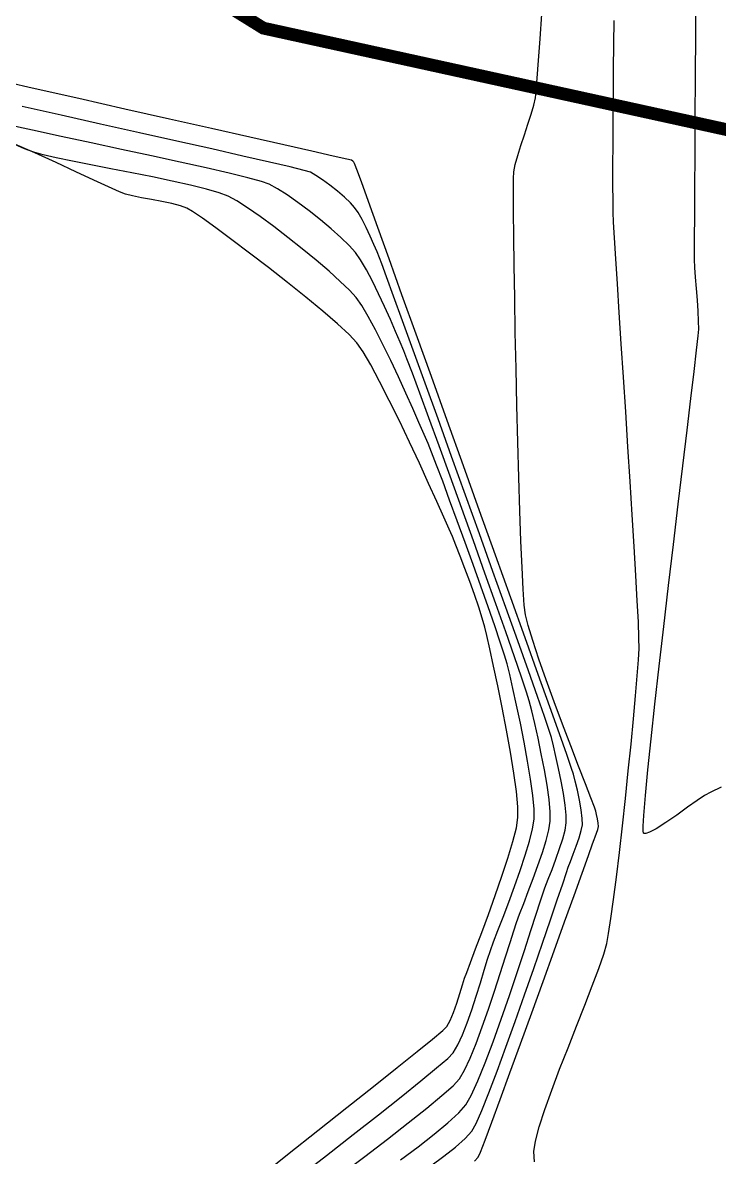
# Model space of a CAD drawing. Header units: metres. Extents: x 708868 to 711043, y 5411316 to 5413138.
# Drawn here: x 710048.3 to 710102.9, y 5412078.8 to 5412167.7 of the extents above; entities that cross this region are included whole.
import ezdxf

# ---------------------------------------------------------------- set-up
doc = ezdxf.new("R2010")
doc.units = ezdxf.units.M
doc.linetypes.add('DASHED', pattern=[0.75, 0.5, -0.25])
for name, color, linetype in [('C-ANNO-TABL', 1, 'Continuous'), ('Rionegro 2010_Contours', 7, 'Continuous'), ('Rionegro 2014_Contours', 7, 'Continuous'), ('Rionegro 2018_Contours', 7, 'Continuous')]:
    doc.layers.add(name, color=color, linetype=linetype)

msp = doc.modelspace()

# ---------------------------------------------------------------- linework, layer by layer
at = {"layer": 'C-ANNO-TABL', "color": 4, "linetype": 'DASHED', "true_color": 0x3dffff, "const_width": 1, "flags": 128}
msp.add_lwpolyline([(711042.543, 5413065.077), (710960.959, 5413110.395), (710928.513, 5413129.625), (710904.958, 5413136.482), (710878.336, 5413137.92), (710860.981, 5413136.789), (710843.249, 5413130.002), (710825.895, 5413114.543), (710808.917, 5413089.658), (710785.526, 5413050.068), (710767.477, 5413018.497), (710750.578, 5412962.402), (710732.947, 5412902.164), (710722.628, 5412876.686), (710711.096, 5412854.241), (710709.275, 5412838.469), (710712.254, 5412799.164), (710711.402, 5412767.16), (710706.844, 5412750.077), (710696.967, 5412735.651), (710677.974, 5412728.438), (710654.043, 5412726.539), (710627.073, 5412724.641), (710606.56, 5412720.465), (710589.801, 5412712.38), (710580.579, 5412698.728), (710577.45, 5412692.07), (710576.617, 5412681.451), (710581.703, 5412658.886), (710586.523, 5412640.581), (710590.138, 5412620.108), (710586.764, 5412609.511), (710569.894, 5412600.358), (710548.445, 5412592.651), (710519.158, 5412593.645), (710507.899, 5412592.671), (710498.04, 5412592.908), (710476.647, 5412590.526), (710453.439, 5412584.652), (710430.062, 5412578.871), (710407.167, 5412571.646), (710393.361, 5412565.35), (710390.566, 5412558.779), (710388.557, 5412550.53), (710383.696, 5412533.008), (710380.563, 5412521.688), (710371.646, 5412514.462), (710365.862, 5412509.886), (710362.006, 5412504.587), (710331.377, 5412455.849), (710322.46, 5412437.304), (710314.748, 5412419.962), (710310.913, 5412404.45), (710310.19, 5412389.517), (710312.359, 5412375.548), (710316.697, 5412365.432), (710327.06, 5412353.871), (710331.95, 5412345.85), (710336.144, 5412343.076), (710341.696, 5412343.548), (710347.662, 5412345.732), (710357.763, 5412346.027), (710373.475, 5412344.551), (710380.943, 5412341.931), (710387.559, 5412337.031), (710390.335, 5412331.128), (710393.229, 5412321.911), (710394.372, 5412314.079), (710391.947, 5412287.733), (710391.947, 5412242.005), (710398.772, 5412181.359), (710397.167, 5412154.922), (710391.094, 5412141.084), (710382.348, 5412135.257), (710365.927, 5412125.119), (710349.52, 5412122.865), (710314.938, 5412100.532), (710310.163, 5412097.449), (710304.075, 5412096.969), (710288.946, 5412103.637), (710260.398, 5412118.748), (710227.162, 5412131.796), (710192.198, 5412139.844), (710067.128, 5412167.234), (710056.514, 5412173.822), (710010.254, 5412214.541), (709997.898, 5412231.696), (709990.986, 5412235.843), (709981.946, 5412236.812), (709941.868, 5412226.346), (709906.208, 5412219.679), (709872.554, 5412206.968), (709858.983, 5412200.97), (709841.485, 5412178.774), (709831.695, 5412162.57), (709826.818, 5412138.119), (709826.096, 5412113.866), (709847.992, 5412057.968), (709847.992, 5412027.524), (709841.153, 5411995.836), (709821.685, 5411967.669), (709785.127, 5411896.003), (709764.498, 5411870.427), (709729.916, 5411841.626), (709687.876, 5411828.101), (709653.609, 5411828.388), (709636.799, 5411836.292), (709611.994, 5411871.534), (709572.151, 5411935.234), (709533.465, 5411953.882), (709461.2, 5411963.077), (709400.577, 5411961.741), (709328.296, 5411946.172), (709283.904, 5411933.17), (709246.821, 5411886.153), (709230.211, 5411871.995), (709186.772, 5411865.786), (709143.573, 5411868.974), (709131.371, 5411871.677), (709115.438, 5411870.35), (709084.203, 5411857.653), (709062.638, 5411854.332), (708913.408, 5411851.538)], dxfattribs=at)
at = {"layer": 'Rionegro 2010_Contours'}
for points in [[(710102.996, 5412107.779, 237), (710102.19, 5412107.382, 237), (710101.71, 5412107.128, 237), (710101.133, 5412106.747, 237), (710100.378, 5412106.209, 237), (710099.53, 5412105.6, 237), (710098.676, 5412105.006, 237), (710097.9, 5412104.512, 237), (710097.392, 5412104.249, 237), (710097.106, 5412104.156, 237), (710096.971, 5412104.155, 237), (710096.922, 5412104.175, 237), (710096.908, 5412104.199, 237), (710096.89, 5412104.329, 237), (710096.891, 5412104.717, 237), (710096.939, 5412105.572, 237), (710097.069, 5412107.124, 237), (710097.265, 5412109.145, 237), (710097.518, 5412111.556, 237), (710097.816, 5412114.282, 237), (710098.151, 5412117.246, 237), (710098.511, 5412120.371, 237), (710098.887, 5412123.581, 237), (710099.267, 5412126.799, 237), (710099.642, 5412129.949, 237), (710100.001, 5412132.955, 237), (710100.333, 5412135.739, 237), (710100.63, 5412138.225, 237), (710100.88, 5412140.336, 237), (710101.072, 5412141.997, 237), (710101.197, 5412143.13, 237), (710101.244, 5412143.659, 237), (710101.238, 5412144.278, 237), (710101.199, 5412145.057, 237), (710101.14, 5412145.932, 237), (710101.071, 5412146.84, 237), (710101.005, 5412147.715, 237), (710100.951, 5412148.495, 237), (710100.921, 5412149.116, 237), (710100.919, 5412149.645, 237), (710100.922, 5412150.803, 237), (710100.93, 5412152.514, 237), (710100.942, 5412154.705, 237), (710100.958, 5412157.302, 237), (710100.977, 5412160.231, 237), (710100.998, 5412163.417, 237), (710101.021, 5412166.787, 237), (710101.045, 5412170.267, 237)], [(710083.67, 5412078.494, 239), (710083.97, 5412078.795, 239), (710084.141, 5412079.188, 239), (710084.505, 5412080.13, 239), (710085.031, 5412081.535, 239), (710085.69, 5412083.32, 239), (710086.452, 5412085.398, 239), (710087.285, 5412087.686, 239), (710088.16, 5412090.098, 239), (710089.047, 5412092.55, 239), (710089.916, 5412094.956, 239), (710090.736, 5412097.231, 239), (710091.478, 5412099.292, 239), (710092.111, 5412101.052, 239), (710092.604, 5412102.427, 239), (710092.929, 5412103.332, 239), (710093.054, 5412103.683, 239), (710093.138, 5412103.904, 239), (710093.246, 5412104.19, 239), (710093.343, 5412104.476, 239), (710093.393, 5412104.7, 239), (710093.377, 5412104.949, 239), (710093.32, 5412105.291, 239), (710093.247, 5412105.64, 239), (710093.183, 5412105.906, 239), (710093.069, 5412106.214, 239), (710092.784, 5412106.955, 239), (710092.361, 5412108.052, 239), (710091.831, 5412109.429, 239), (710091.228, 5412111.009, 239), (710090.583, 5412112.714, 239), (710089.93, 5412114.469, 239), (710089.3, 5412116.196, 239), (710088.726, 5412117.818, 239), (710088.241, 5412119.259, 239), (710087.878, 5412120.441, 239), (710087.668, 5412121.288, 239), (710087.58, 5412122.03, 239), (710087.492, 5412123.286, 239), (710087.404, 5412124.986, 239), (710087.316, 5412127.059, 239), (710087.231, 5412129.436, 239), (710087.15, 5412132.045, 239), (710087.072, 5412134.816, 239), (710087, 5412137.679, 239), (710086.934, 5412140.564, 239), (710086.875, 5412143.4, 239), (710086.825, 5412146.118, 239), (710086.784, 5412148.645, 239), (710086.754, 5412150.913, 239), (710086.735, 5412152.851, 239), (710086.729, 5412154.388, 239), (710086.737, 5412155.455, 239), (710086.759, 5412155.98, 239), (710086.872, 5412156.551, 239), (710087.065, 5412157.253, 239), (710087.313, 5412158.041, 239), (710087.589, 5412158.872, 239), (710087.867, 5412159.704, 239), (710088.12, 5412160.492, 239), (710088.322, 5412161.193, 239), (710088.447, 5412161.764, 239), (710088.507, 5412162.302, 239), (710088.594, 5412163.303, 239), (710088.701, 5412164.69, 239), (710088.819, 5412166.386, 239), (710088.943, 5412168.315, 239)], [(710088.368, 5412078.424, 238), (710088.316, 5412079.236, 238), (710088.45, 5412080.064, 238), (710088.752, 5412081.18, 238), (710089.19, 5412082.526, 238), (710089.733, 5412084.046, 238), (710090.349, 5412085.681, 238), (710091.006, 5412087.374, 238), (710091.673, 5412089.067, 238), (710092.317, 5412090.704, 238), (710092.908, 5412092.226, 238), (710093.412, 5412093.576, 238), (710093.799, 5412094.697, 238), (710094.037, 5412095.53, 238), (710094.185, 5412096.318, 238), (710094.365, 5412097.488, 238), (710094.569, 5412098.978, 238), (710094.791, 5412100.727, 238), (710095.025, 5412102.67, 238), (710095.263, 5412104.747, 238), (710095.501, 5412106.894, 238), (710095.73, 5412109.049, 238), (710095.944, 5412111.149, 238), (710096.137, 5412113.132, 238), (710096.303, 5412114.936, 238), (710096.434, 5412116.498, 238), (710096.524, 5412117.755, 238), (710096.567, 5412118.646, 238), (710096.56, 5412119.458, 238), (710096.514, 5412120.724, 238), (710096.435, 5412122.382, 238), (710096.327, 5412124.373, 238), (710096.194, 5412126.634, 238), (710096.043, 5412129.107, 238), (710095.878, 5412131.729, 238), (710095.704, 5412134.44, 238), (710095.525, 5412137.179, 238), (710095.348, 5412139.886, 238), (710095.176, 5412142.5, 238), (710095.015, 5412144.959, 238), (710094.87, 5412147.204, 238), (710094.745, 5412149.174, 238), (710094.646, 5412150.807, 238), (710094.577, 5412152.043, 238), (710094.544, 5412152.821, 238), (710094.53, 5412153.706, 238), (710094.523, 5412154.933, 238), (710094.524, 5412156.439, 238), (710094.53, 5412158.163, 238), (710094.54, 5412160.041, 238), (710094.555, 5412162.011, 238), (710094.572, 5412164.01, 238), (710094.591, 5412165.975, 238), (710094.611, 5412167.844, 238)], [(710077.869, 5412078.584, 241), (710079.249, 5412079.623, 241), (710080.509, 5412080.603, 241), (710081.59, 5412081.494, 241), (710082.436, 5412082.266, 241), (710082.989, 5412082.889, 241), (710083.423, 5412083.642, 241), (710083.94, 5412084.769, 241), (710084.518, 5412086.193, 241), (710085.136, 5412087.835, 241), (710085.773, 5412089.615, 241), (710086.408, 5412091.455, 241), (710087.02, 5412093.277, 241), (710087.587, 5412095, 241), (710088.089, 5412096.547, 241), (710088.505, 5412097.839, 241), (710088.814, 5412098.796, 241), (710088.994, 5412099.341, 241), (710089.195, 5412099.888, 241), (710089.457, 5412100.568, 241), (710089.753, 5412101.337, 241), (710090.059, 5412102.15, 241), (710090.348, 5412102.965, 241), (710090.597, 5412103.737, 241), (710090.779, 5412104.424, 241), (710090.869, 5412104.982, 241), (710090.862, 5412105.576, 241), (710090.781, 5412106.361, 241), (710090.644, 5412107.276, 241), (710090.466, 5412108.259, 241), (710090.267, 5412109.251, 241), (710090.062, 5412110.19, 241), (710089.869, 5412111.016, 241), (710089.705, 5412111.668, 241), (710089.531, 5412112.211, 241), (710089.155, 5412113.309, 241), (710088.601, 5412114.892, 241), (710087.895, 5412116.891, 241), (710087.062, 5412119.234, 241), (710086.127, 5412121.853, 241), (710085.117, 5412124.677, 241), (710084.056, 5412127.636, 241), (710082.969, 5412130.66, 241), (710081.883, 5412133.678, 241), (710080.822, 5412136.622, 241), (710079.811, 5412139.42, 241), (710078.877, 5412142.003, 241), (710078.044, 5412144.301, 241), (710077.338, 5412146.243, 241), (710076.784, 5412147.76, 241), (710076.408, 5412148.782, 241), (710076.235, 5412149.238, 241), (710076.038, 5412149.702, 241), (710075.786, 5412150.286, 241), (710075.495, 5412150.939, 241), (710075.183, 5412151.609, 241), (710074.865, 5412152.242, 241), (710074.56, 5412152.788, 241), (710074.283, 5412153.194, 241), (710073.947, 5412153.559, 241), (710073.483, 5412153.992, 241), (710072.937, 5412154.458, 241), (710072.352, 5412154.922, 241), (710071.774, 5412155.347, 241), (710071.246, 5412155.699, 241), (710070.813, 5412155.943, 241), (710070.328, 5412156.086, 241), (710069.232, 5412156.358, 241), (710067.605, 5412156.741, 241), (710065.531, 5412157.218, 241), (710063.089, 5412157.771, 241), (710060.362, 5412158.385, 241), (710057.43, 5412159.04, 241), (710054.375, 5412159.72, 241), (710051.278, 5412160.408, 241), (710048.221, 5412161.085, 241)], [(710073.239, 5412077.462, 242), (710075.078, 5412078.861, 242), (710076.848, 5412080.216, 242), (710078.487, 5412081.487, 242), (710079.932, 5412082.634, 242), (710081.124, 5412083.618, 242), (710081.999, 5412084.398, 242), (710082.498, 5412084.936, 242), (710082.893, 5412085.606, 242), (710083.331, 5412086.547, 242), (710083.798, 5412087.699, 242), (710084.282, 5412089.001, 242), (710084.768, 5412090.391, 242), (710085.243, 5412091.808, 242), (710085.692, 5412093.192, 242), (710086.102, 5412094.481, 242), (710086.46, 5412095.614, 242), (710086.752, 5412096.531, 242), (710086.963, 5412097.169, 242), (710087.211, 5412097.845, 242), (710087.529, 5412098.674, 242), (710087.891, 5412099.612, 242), (710088.274, 5412100.616, 242), (710088.651, 5412101.644, 242), (710088.998, 5412102.651, 242), (710089.29, 5412103.596, 242), (710089.501, 5412104.434, 242), (710089.607, 5412105.123, 242), (710089.604, 5412105.854, 242), (710089.515, 5412106.809, 242), (710089.358, 5412107.925, 242), (710089.151, 5412109.14, 242), (710088.911, 5412110.393, 242), (710088.655, 5412111.622, 242), (710088.401, 5412112.765, 242), (710088.165, 5412113.762, 242), (710087.966, 5412114.549, 242), (710087.759, 5412115.222, 242), (710087.365, 5412116.397, 242), (710086.814, 5412117.995, 242), (710086.133, 5412119.938, 242), (710085.35, 5412122.15, 242), (710084.494, 5412124.553, 242), (710083.592, 5412127.069, 242), (710082.674, 5412129.62, 242), (710081.766, 5412132.13, 242), (710080.899, 5412134.52, 242), (710080.098, 5412136.713, 242), (710079.394, 5412138.632, 242), (710078.813, 5412140.198, 242), (710078.385, 5412141.335, 242), (710078.137, 5412141.965, 242), (710077.849, 5412142.642, 242), (710077.492, 5412143.476, 242), (710077.082, 5412144.417, 242), (710076.632, 5412145.419, 242), (710076.159, 5412146.433, 242), (710075.678, 5412147.412, 242), (710075.204, 5412148.308, 242), (710074.753, 5412149.074, 242), (710074.34, 5412149.661, 242), (710073.856, 5412150.198, 242), (710073.211, 5412150.826, 242), (710072.445, 5412151.511, 242), (710071.598, 5412152.22, 242), (710070.713, 5412152.923, 242), (710069.828, 5412153.585, 242), (710068.986, 5412154.174, 242), (710068.227, 5412154.659, 242), (710067.591, 5412155.007, 242), (710066.994, 5412155.214, 242), (710065.924, 5412155.504, 242), (710064.453, 5412155.865, 242), (710062.654, 5412156.282, 242), (710060.599, 5412156.742, 242), (710058.361, 5412157.233, 242), (710056.013, 5412157.74, 242), (710053.627, 5412158.251, 242), (710051.275, 5412158.752, 242), (710049.031, 5412159.231, 242), (710046.966, 5412159.673, 242)], [(710069.909, 5412077.249, 243), (710072.076, 5412078.934, 243), (710074.177, 5412080.571, 243), (710076.152, 5412082.118, 243), (710077.939, 5412083.532, 243), (710079.479, 5412084.768, 243), (710080.71, 5412085.785, 243), (710081.573, 5412086.537, 243), (710082.007, 5412086.983, 243), (710082.367, 5412087.59, 243), (710082.734, 5412088.386, 243), (710083.1, 5412089.322, 243), (710083.46, 5412090.347, 243), (710083.807, 5412091.408, 243), (710084.134, 5412092.455, 243), (710084.435, 5412093.436, 243), (710084.703, 5412094.301, 243), (710084.933, 5412094.998, 243), (710085.176, 5412095.663, 243), (710085.512, 5412096.549, 243), (710085.915, 5412097.603, 243), (710086.358, 5412098.773, 243), (710086.814, 5412100.006, 243), (710087.256, 5412101.249, 243), (710087.657, 5412102.449, 243), (710087.99, 5412103.553, 243), (710088.228, 5412104.509, 243), (710088.345, 5412105.263, 243), (710088.341, 5412106.058, 243), (710088.243, 5412107.126, 243), (710088.07, 5412108.4, 243), (710087.84, 5412109.812, 243), (710087.569, 5412111.295, 243), (710087.276, 5412112.783, 243), (710086.978, 5412114.207, 243), (710086.692, 5412115.501, 243), (710086.436, 5412116.598, 243), (710086.228, 5412117.43, 243), (710086.021, 5412118.128, 243), (710085.692, 5412119.144, 243), (710085.261, 5412120.419, 243), (710084.749, 5412121.895, 243), (710084.178, 5412123.515, 243), (710083.57, 5412125.22, 243), (710082.944, 5412126.953, 243), (710082.324, 5412128.655, 243), (710081.729, 5412130.27, 243), (710081.182, 5412131.739, 243), (710080.704, 5412133.004, 243), (710080.316, 5412134.008, 243), (710080.039, 5412134.692, 243), (710079.731, 5412135.41, 243), (710079.326, 5412136.341, 243), (710078.844, 5412137.433, 243), (710078.301, 5412138.639, 243), (710077.718, 5412139.909, 243), (710077.112, 5412141.194, 243), (710076.503, 5412142.445, 243), (710075.908, 5412143.613, 243), (710075.346, 5412144.648, 243), (710074.836, 5412145.503, 243), (710074.397, 5412146.127, 243), (710073.882, 5412146.697, 243), (710073.16, 5412147.398, 243), (710072.275, 5412148.196, 243), (710071.268, 5412149.059, 243), (710070.182, 5412149.953, 243), (710069.058, 5412150.843, 243), (710067.941, 5412151.696, 243), (710066.87, 5412152.48, 243), (710065.89, 5412153.159, 243), (710065.042, 5412153.701, 243), (710064.369, 5412154.071, 243), (710063.671, 5412154.336, 243), (710062.668, 5412154.626, 243), (710061.421, 5412154.933, 243), (710059.988, 5412155.253, 243), (710058.431, 5412155.579, 243), (710056.811, 5412155.905, 243), (710055.187, 5412156.225, 243), (710053.621, 5412156.532, 243), (710052.173, 5412156.821, 243), (710050.903, 5412157.086, 243), (710049.872, 5412157.321, 243), (710049.14, 5412157.519, 243), (710048.412, 5412157.787, 243), (710047.484, 5412158.186, 243)], [(710066.58, 5412077.062, 244), (710069.025, 5412078.997, 244), (710071.408, 5412080.884, 244), (710073.672, 5412082.679, 244), (710075.758, 5412084.337, 244), (710077.61, 5412085.815, 244), (710079.17, 5412087.067, 244), (710080.379, 5412088.05, 244), (710081.181, 5412088.719, 244), (710081.517, 5412089.03, 244), (710081.774, 5412089.496, 244), (710082.034, 5412090.138, 244), (710082.288, 5412090.874, 244), (710082.524, 5412091.622, 244), (710082.732, 5412092.3, 244), (710082.903, 5412092.827, 244), (710083.063, 5412093.258, 244), (710083.361, 5412094.042, 244), (710083.765, 5412095.109, 244), (710084.246, 5412096.388, 244), (710084.77, 5412097.81, 244), (710085.306, 5412099.305, 244), (710085.825, 5412100.801, 244), (710086.293, 5412102.23, 244), (710086.68, 5412103.52, 244), (710086.954, 5412104.601, 244), (710087.084, 5412105.404, 244), (710087.072, 5412106.244, 244), (710086.956, 5412107.429, 244), (710086.755, 5412108.879, 244), (710086.489, 5412110.513, 244), (710086.178, 5412112.25, 244), (710085.842, 5412114.009, 244), (710085.501, 5412115.71, 244), (710085.176, 5412117.271, 244), (710084.885, 5412118.612, 244), (710084.65, 5412119.652, 244), (710084.489, 5412120.311, 244), (710084.284, 5412121.016, 244), (710084.003, 5412121.886, 244), (710083.668, 5412122.863, 244), (710083.3, 5412123.892, 244), (710082.922, 5412124.918, 244), (710082.554, 5412125.885, 244), (710082.22, 5412126.737, 244), (710081.94, 5412127.418, 244), (710081.688, 5412128.001, 244), (710081.276, 5412128.933, 244), (710080.731, 5412130.147, 244), (710080.083, 5412131.575, 244), (710079.357, 5412133.15, 244), (710078.583, 5412134.803, 244), (710077.787, 5412136.468, 244), (710076.997, 5412138.077, 244), (710076.241, 5412139.561, 244), (710075.547, 5412140.854, 244), (710074.942, 5412141.887, 244), (710074.454, 5412142.594, 244), (710073.857, 5412143.229, 244), (710072.951, 5412144.065, 244), (710071.801, 5412145.054, 244), (710070.471, 5412146.149, 244), (710069.026, 5412147.304, 244), (710067.532, 5412148.472, 244), (710066.052, 5412149.606, 244), (710064.652, 5412150.659, 244), (710063.396, 5412151.586, 244), (710062.35, 5412152.339, 244), (710061.579, 5412152.871, 244), (710061.146, 5412153.135, 244), (710060.63, 5412153.324, 244), (710059.951, 5412153.496, 244), (710059.173, 5412153.655, 244), (710058.358, 5412153.804, 244), (710057.569, 5412153.947, 244), (710056.872, 5412154.086, 244), (710056.327, 5412154.226, 244), (710055.854, 5412154.417, 244), (710055.004, 5412154.799, 244), (710053.846, 5412155.333, 244), (710052.448, 5412155.979, 244), (710050.881, 5412156.7, 244), (710049.212, 5412157.455, 244), (710047.512, 5412158.206, 244)]]:
    msp.add_polyline3d(points, dxfattribs=at)
at = {"layer": 'Rionegro 2014_Contours'}
for points in [[(710102.996, 5412107.779, 237), (710102.19, 5412107.382, 237), (710101.71, 5412107.128, 237), (710101.133, 5412106.747, 237), (710100.378, 5412106.209, 237), (710099.53, 5412105.6, 237), (710098.676, 5412105.006, 237), (710097.9, 5412104.512, 237), (710097.392, 5412104.249, 237), (710097.106, 5412104.156, 237), (710096.971, 5412104.155, 237), (710096.922, 5412104.175, 237), (710096.908, 5412104.199, 237), (710096.89, 5412104.329, 237), (710096.891, 5412104.717, 237), (710096.939, 5412105.572, 237), (710097.069, 5412107.124, 237), (710097.265, 5412109.145, 237), (710097.518, 5412111.556, 237), (710097.816, 5412114.282, 237), (710098.151, 5412117.246, 237), (710098.511, 5412120.371, 237), (710098.887, 5412123.581, 237), (710099.267, 5412126.799, 237), (710099.642, 5412129.949, 237), (710100.001, 5412132.955, 237), (710100.333, 5412135.739, 237), (710100.63, 5412138.225, 237), (710100.88, 5412140.336, 237), (710101.072, 5412141.997, 237), (710101.197, 5412143.13, 237), (710101.244, 5412143.659, 237), (710101.238, 5412144.278, 237), (710101.199, 5412145.057, 237), (710101.14, 5412145.932, 237), (710101.071, 5412146.84, 237), (710101.005, 5412147.715, 237), (710100.951, 5412148.495, 237), (710100.921, 5412149.116, 237), (710100.919, 5412149.645, 237), (710100.922, 5412150.803, 237), (710100.93, 5412152.514, 237), (710100.942, 5412154.705, 237), (710100.958, 5412157.302, 237), (710100.977, 5412160.231, 237), (710100.998, 5412163.417, 237), (710101.021, 5412166.787, 237), (710101.045, 5412170.267, 237)], [(710083.67, 5412078.494, 239), (710083.97, 5412078.795, 239), (710084.141, 5412079.188, 239), (710084.505, 5412080.13, 239), (710085.031, 5412081.535, 239), (710085.69, 5412083.32, 239), (710086.452, 5412085.398, 239), (710087.285, 5412087.686, 239), (710088.16, 5412090.098, 239), (710089.047, 5412092.55, 239), (710089.916, 5412094.956, 239), (710090.736, 5412097.231, 239), (710091.478, 5412099.292, 239), (710092.111, 5412101.052, 239), (710092.604, 5412102.427, 239), (710092.929, 5412103.332, 239), (710093.054, 5412103.683, 239), (710093.138, 5412103.904, 239), (710093.246, 5412104.19, 239), (710093.343, 5412104.476, 239), (710093.393, 5412104.7, 239), (710093.377, 5412104.949, 239), (710093.32, 5412105.291, 239), (710093.247, 5412105.64, 239), (710093.183, 5412105.906, 239), (710093.069, 5412106.214, 239), (710092.784, 5412106.955, 239), (710092.361, 5412108.052, 239), (710091.831, 5412109.429, 239), (710091.228, 5412111.009, 239), (710090.583, 5412112.714, 239), (710089.93, 5412114.469, 239), (710089.3, 5412116.196, 239), (710088.726, 5412117.818, 239), (710088.241, 5412119.259, 239), (710087.878, 5412120.441, 239), (710087.668, 5412121.288, 239), (710087.58, 5412122.03, 239), (710087.492, 5412123.286, 239), (710087.404, 5412124.986, 239), (710087.316, 5412127.059, 239), (710087.231, 5412129.436, 239), (710087.15, 5412132.045, 239), (710087.072, 5412134.816, 239), (710087, 5412137.679, 239), (710086.934, 5412140.564, 239), (710086.875, 5412143.4, 239), (710086.825, 5412146.118, 239), (710086.784, 5412148.645, 239), (710086.754, 5412150.913, 239), (710086.735, 5412152.851, 239), (710086.729, 5412154.388, 239), (710086.737, 5412155.455, 239), (710086.759, 5412155.98, 239), (710086.872, 5412156.551, 239), (710087.065, 5412157.253, 239), (710087.313, 5412158.041, 239), (710087.589, 5412158.872, 239), (710087.867, 5412159.704, 239), (710088.12, 5412160.492, 239), (710088.322, 5412161.193, 239), (710088.447, 5412161.764, 239), (710088.507, 5412162.302, 239), (710088.594, 5412163.303, 239), (710088.701, 5412164.69, 239), (710088.819, 5412166.386, 239), (710088.943, 5412168.315, 239)], [(710088.368, 5412078.424, 238), (710088.316, 5412079.236, 238), (710088.45, 5412080.064, 238), (710088.752, 5412081.18, 238), (710089.19, 5412082.526, 238), (710089.733, 5412084.046, 238), (710090.349, 5412085.681, 238), (710091.006, 5412087.374, 238), (710091.673, 5412089.067, 238), (710092.317, 5412090.704, 238), (710092.908, 5412092.226, 238), (710093.412, 5412093.576, 238), (710093.799, 5412094.697, 238), (710094.037, 5412095.53, 238), (710094.185, 5412096.318, 238), (710094.365, 5412097.488, 238), (710094.569, 5412098.978, 238), (710094.791, 5412100.727, 238), (710095.025, 5412102.67, 238), (710095.263, 5412104.747, 238), (710095.501, 5412106.894, 238), (710095.73, 5412109.049, 238), (710095.944, 5412111.149, 238), (710096.137, 5412113.132, 238), (710096.303, 5412114.936, 238), (710096.434, 5412116.498, 238), (710096.524, 5412117.755, 238), (710096.567, 5412118.646, 238), (710096.56, 5412119.458, 238), (710096.514, 5412120.724, 238), (710096.435, 5412122.382, 238), (710096.327, 5412124.373, 238), (710096.194, 5412126.634, 238), (710096.043, 5412129.107, 238), (710095.878, 5412131.729, 238), (710095.704, 5412134.44, 238), (710095.525, 5412137.179, 238), (710095.348, 5412139.886, 238), (710095.176, 5412142.5, 238), (710095.015, 5412144.959, 238), (710094.87, 5412147.204, 238), (710094.745, 5412149.174, 238), (710094.646, 5412150.807, 238), (710094.577, 5412152.043, 238), (710094.544, 5412152.821, 238), (710094.53, 5412153.706, 238), (710094.523, 5412154.933, 238), (710094.524, 5412156.439, 238), (710094.53, 5412158.163, 238), (710094.54, 5412160.041, 238), (710094.555, 5412162.011, 238), (710094.572, 5412164.01, 238), (710094.591, 5412165.975, 238), (710094.611, 5412167.844, 238)], [(710080.244, 5412078.119, 240), (710081.27, 5412078.868, 240), (710082.194, 5412079.587, 240), (710082.952, 5412080.252, 240), (710083.479, 5412080.842, 240), (710083.802, 5412081.435, 240), (710084.253, 5412082.463, 240), (710084.808, 5412083.852, 240), (710085.443, 5412085.526, 240), (710086.135, 5412087.411, 240), (710086.86, 5412089.432, 240), (710087.595, 5412091.514, 240), (710088.316, 5412093.583, 240), (710088.999, 5412095.562, 240), (710089.621, 5412097.378, 240), (710090.158, 5412098.956, 240), (710090.587, 5412100.221, 240), (710090.883, 5412101.098, 240), (710091.024, 5412101.512, 240), (710091.191, 5412101.961, 240), (710091.412, 5412102.534, 240), (710091.653, 5412103.17, 240), (710091.876, 5412103.807, 240), (710092.047, 5412104.384, 240), (710092.131, 5412104.841, 240), (710092.115, 5412105.335, 240), (710092.028, 5412106.009, 240), (710091.893, 5412106.775, 240), (710091.735, 5412107.551, 240), (710091.577, 5412108.25, 240), (710091.444, 5412108.787, 240), (710091.289, 5412109.249, 240), (710090.91, 5412110.33, 240), (710090.332, 5412111.963, 240), (710089.579, 5412114.076, 240), (710088.677, 5412116.6, 240), (710087.651, 5412119.466, 240), (710086.526, 5412122.605, 240), (710085.327, 5412125.946, 240), (710084.08, 5412129.419, 240), (710082.809, 5412132.957, 240), (710081.54, 5412136.488, 240), (710080.297, 5412139.943, 240), (710079.106, 5412143.254, 240), (710077.993, 5412146.349, 240), (710076.981, 5412149.16, 240), (710076.096, 5412151.616, 240), (710075.364, 5412153.649, 240), (710074.809, 5412155.189, 240), (710074.457, 5412156.166, 240), (710074.333, 5412156.511, 240), (710074.282, 5412156.622, 240), (710074.226, 5412156.728, 240), (710074.134, 5412156.808, 240), (710074.035, 5412156.879, 240), (710073.659, 5412156.965, 240), (710072.594, 5412157.207, 240), (710070.922, 5412157.586, 240), (710068.724, 5412158.083, 240), (710066.08, 5412158.682, 240), (710063.072, 5412159.362, 240), (710059.779, 5412160.107, 240), (710056.284, 5412160.898, 240), (710052.667, 5412161.716, 240), (710049.009, 5412162.543, 240), (710045.39, 5412163.361, 240)], [(710077.869, 5412078.584, 241), (710079.249, 5412079.623, 241), (710080.509, 5412080.603, 241), (710081.59, 5412081.494, 241), (710082.436, 5412082.266, 241), (710082.989, 5412082.889, 241), (710083.423, 5412083.642, 241), (710083.94, 5412084.769, 241), (710084.518, 5412086.193, 241), (710085.136, 5412087.835, 241), (710085.773, 5412089.615, 241), (710086.408, 5412091.455, 241), (710087.02, 5412093.277, 241), (710087.587, 5412095, 241), (710088.089, 5412096.547, 241), (710088.505, 5412097.839, 241), (710088.814, 5412098.796, 241), (710088.994, 5412099.341, 241), (710089.195, 5412099.888, 241), (710089.457, 5412100.568, 241), (710089.753, 5412101.337, 241), (710090.059, 5412102.15, 241), (710090.348, 5412102.965, 241), (710090.597, 5412103.737, 241), (710090.779, 5412104.424, 241), (710090.869, 5412104.982, 241), (710090.862, 5412105.576, 241), (710090.781, 5412106.361, 241), (710090.644, 5412107.276, 241), (710090.466, 5412108.259, 241), (710090.267, 5412109.251, 241), (710090.062, 5412110.19, 241), (710089.869, 5412111.016, 241), (710089.705, 5412111.668, 241), (710089.531, 5412112.211, 241), (710089.155, 5412113.309, 241), (710088.601, 5412114.892, 241), (710087.895, 5412116.891, 241), (710087.062, 5412119.234, 241), (710086.127, 5412121.853, 241), (710085.117, 5412124.677, 241), (710084.056, 5412127.636, 241), (710082.969, 5412130.66, 241), (710081.883, 5412133.678, 241), (710080.822, 5412136.622, 241), (710079.811, 5412139.42, 241), (710078.877, 5412142.003, 241), (710078.044, 5412144.301, 241), (710077.338, 5412146.243, 241), (710076.784, 5412147.76, 241), (710076.408, 5412148.782, 241), (710076.235, 5412149.238, 241), (710076.038, 5412149.702, 241), (710075.786, 5412150.286, 241), (710075.495, 5412150.939, 241), (710075.183, 5412151.609, 241), (710074.865, 5412152.242, 241), (710074.56, 5412152.788, 241), (710074.283, 5412153.194, 241), (710073.947, 5412153.559, 241), (710073.483, 5412153.992, 241), (710072.937, 5412154.458, 241), (710072.352, 5412154.922, 241), (710071.774, 5412155.347, 241), (710071.246, 5412155.699, 241), (710070.813, 5412155.943, 241), (710070.328, 5412156.086, 241), (710069.232, 5412156.358, 241), (710067.605, 5412156.741, 241), (710065.531, 5412157.218, 241), (710063.089, 5412157.771, 241), (710060.362, 5412158.385, 241), (710057.43, 5412159.04, 241), (710054.375, 5412159.72, 241), (710051.278, 5412160.408, 241), (710048.221, 5412161.085, 241)], [(710073.239, 5412077.462, 242), (710075.078, 5412078.861, 242), (710076.848, 5412080.216, 242), (710078.487, 5412081.487, 242), (710079.932, 5412082.634, 242), (710081.124, 5412083.618, 242), (710081.999, 5412084.398, 242), (710082.498, 5412084.936, 242), (710082.893, 5412085.606, 242), (710083.331, 5412086.547, 242), (710083.798, 5412087.699, 242), (710084.282, 5412089.001, 242), (710084.768, 5412090.391, 242), (710085.243, 5412091.808, 242), (710085.692, 5412093.192, 242), (710086.102, 5412094.481, 242), (710086.46, 5412095.614, 242), (710086.752, 5412096.531, 242), (710086.963, 5412097.169, 242), (710087.211, 5412097.845, 242), (710087.529, 5412098.674, 242), (710087.891, 5412099.612, 242), (710088.274, 5412100.616, 242), (710088.651, 5412101.644, 242), (710088.998, 5412102.651, 242), (710089.29, 5412103.596, 242), (710089.501, 5412104.434, 242), (710089.607, 5412105.123, 242), (710089.604, 5412105.854, 242), (710089.515, 5412106.809, 242), (710089.358, 5412107.925, 242), (710089.151, 5412109.14, 242), (710088.911, 5412110.393, 242), (710088.655, 5412111.622, 242), (710088.401, 5412112.765, 242), (710088.165, 5412113.762, 242), (710087.966, 5412114.549, 242), (710087.759, 5412115.222, 242), (710087.365, 5412116.397, 242), (710086.814, 5412117.995, 242), (710086.133, 5412119.938, 242), (710085.35, 5412122.15, 242), (710084.494, 5412124.553, 242), (710083.592, 5412127.069, 242), (710082.674, 5412129.62, 242), (710081.766, 5412132.13, 242), (710080.899, 5412134.52, 242), (710080.098, 5412136.713, 242), (710079.394, 5412138.632, 242), (710078.813, 5412140.198, 242), (710078.385, 5412141.335, 242), (710078.137, 5412141.965, 242), (710077.849, 5412142.642, 242), (710077.492, 5412143.476, 242), (710077.082, 5412144.417, 242), (710076.632, 5412145.419, 242), (710076.159, 5412146.433, 242), (710075.678, 5412147.412, 242), (710075.204, 5412148.308, 242), (710074.753, 5412149.074, 242), (710074.34, 5412149.661, 242), (710073.856, 5412150.198, 242), (710073.211, 5412150.826, 242), (710072.445, 5412151.511, 242), (710071.598, 5412152.22, 242), (710070.713, 5412152.923, 242), (710069.828, 5412153.585, 242), (710068.986, 5412154.174, 242), (710068.227, 5412154.659, 242), (710067.591, 5412155.007, 242), (710066.994, 5412155.214, 242), (710065.924, 5412155.504, 242), (710064.453, 5412155.865, 242), (710062.654, 5412156.282, 242), (710060.599, 5412156.742, 242), (710058.361, 5412157.233, 242), (710056.013, 5412157.74, 242), (710053.627, 5412158.251, 242), (710051.275, 5412158.752, 242), (710049.031, 5412159.231, 242), (710046.966, 5412159.673, 242)], [(710069.909, 5412077.249, 243), (710072.076, 5412078.934, 243), (710074.177, 5412080.571, 243), (710076.152, 5412082.118, 243), (710077.939, 5412083.532, 243), (710079.479, 5412084.768, 243), (710080.71, 5412085.785, 243), (710081.573, 5412086.537, 243), (710082.007, 5412086.983, 243), (710082.367, 5412087.59, 243), (710082.734, 5412088.386, 243), (710083.1, 5412089.322, 243), (710083.46, 5412090.347, 243), (710083.807, 5412091.408, 243), (710084.134, 5412092.455, 243), (710084.435, 5412093.436, 243), (710084.703, 5412094.301, 243), (710084.933, 5412094.998, 243), (710085.176, 5412095.663, 243), (710085.512, 5412096.549, 243), (710085.915, 5412097.603, 243), (710086.358, 5412098.773, 243), (710086.814, 5412100.006, 243), (710087.256, 5412101.249, 243), (710087.657, 5412102.449, 243), (710087.99, 5412103.553, 243), (710088.228, 5412104.509, 243), (710088.345, 5412105.263, 243), (710088.341, 5412106.058, 243), (710088.243, 5412107.126, 243), (710088.07, 5412108.4, 243), (710087.84, 5412109.812, 243), (710087.569, 5412111.295, 243), (710087.276, 5412112.783, 243), (710086.978, 5412114.207, 243), (710086.692, 5412115.501, 243), (710086.436, 5412116.598, 243), (710086.228, 5412117.43, 243), (710086.021, 5412118.128, 243), (710085.692, 5412119.144, 243), (710085.261, 5412120.419, 243), (710084.749, 5412121.895, 243), (710084.178, 5412123.515, 243), (710083.57, 5412125.22, 243), (710082.944, 5412126.953, 243), (710082.324, 5412128.655, 243), (710081.729, 5412130.27, 243), (710081.182, 5412131.739, 243), (710080.704, 5412133.004, 243), (710080.316, 5412134.008, 243), (710080.039, 5412134.692, 243), (710079.731, 5412135.41, 243), (710079.326, 5412136.341, 243), (710078.844, 5412137.433, 243), (710078.301, 5412138.639, 243), (710077.718, 5412139.909, 243), (710077.112, 5412141.194, 243), (710076.503, 5412142.445, 243), (710075.908, 5412143.613, 243), (710075.346, 5412144.648, 243), (710074.836, 5412145.503, 243), (710074.397, 5412146.127, 243), (710073.882, 5412146.697, 243), (710073.16, 5412147.398, 243), (710072.275, 5412148.196, 243), (710071.268, 5412149.059, 243), (710070.182, 5412149.953, 243), (710069.058, 5412150.843, 243), (710067.941, 5412151.696, 243), (710066.87, 5412152.48, 243), (710065.89, 5412153.159, 243), (710065.042, 5412153.701, 243), (710064.369, 5412154.071, 243), (710063.671, 5412154.336, 243), (710062.668, 5412154.626, 243), (710061.421, 5412154.933, 243), (710059.988, 5412155.253, 243), (710058.431, 5412155.579, 243), (710056.811, 5412155.905, 243), (710055.187, 5412156.225, 243), (710053.621, 5412156.532, 243), (710052.173, 5412156.821, 243), (710050.903, 5412157.086, 243), (710049.872, 5412157.321, 243), (710049.14, 5412157.519, 243), (710048.412, 5412157.787, 243), (710047.484, 5412158.186, 243)], [(710066.58, 5412077.062, 244), (710069.025, 5412078.997, 244), (710071.408, 5412080.884, 244), (710073.672, 5412082.679, 244), (710075.758, 5412084.337, 244), (710077.61, 5412085.815, 244), (710079.17, 5412087.067, 244), (710080.379, 5412088.05, 244), (710081.181, 5412088.719, 244), (710081.517, 5412089.03, 244), (710081.774, 5412089.496, 244), (710082.034, 5412090.138, 244), (710082.288, 5412090.874, 244), (710082.524, 5412091.622, 244), (710082.732, 5412092.3, 244), (710082.903, 5412092.827, 244), (710083.063, 5412093.258, 244), (710083.361, 5412094.042, 244), (710083.765, 5412095.109, 244), (710084.246, 5412096.388, 244), (710084.77, 5412097.81, 244), (710085.306, 5412099.305, 244), (710085.825, 5412100.801, 244), (710086.293, 5412102.23, 244), (710086.68, 5412103.52, 244), (710086.954, 5412104.601, 244), (710087.084, 5412105.404, 244), (710087.072, 5412106.244, 244), (710086.956, 5412107.429, 244), (710086.755, 5412108.879, 244), (710086.489, 5412110.513, 244), (710086.178, 5412112.25, 244), (710085.842, 5412114.009, 244), (710085.501, 5412115.71, 244), (710085.176, 5412117.271, 244), (710084.885, 5412118.612, 244), (710084.65, 5412119.652, 244), (710084.489, 5412120.311, 244), (710084.284, 5412121.016, 244), (710084.003, 5412121.886, 244), (710083.668, 5412122.863, 244), (710083.3, 5412123.892, 244), (710082.922, 5412124.918, 244), (710082.554, 5412125.885, 244), (710082.22, 5412126.737, 244), (710081.94, 5412127.418, 244), (710081.688, 5412128.001, 244), (710081.276, 5412128.933, 244), (710080.731, 5412130.147, 244), (710080.083, 5412131.575, 244), (710079.357, 5412133.15, 244), (710078.583, 5412134.803, 244), (710077.787, 5412136.468, 244), (710076.997, 5412138.077, 244), (710076.241, 5412139.561, 244), (710075.547, 5412140.854, 244), (710074.942, 5412141.887, 244), (710074.454, 5412142.594, 244), (710073.857, 5412143.229, 244), (710072.951, 5412144.065, 244), (710071.801, 5412145.054, 244), (710070.471, 5412146.149, 244), (710069.026, 5412147.304, 244), (710067.532, 5412148.472, 244), (710066.052, 5412149.606, 244), (710064.652, 5412150.659, 244), (710063.396, 5412151.586, 244), (710062.35, 5412152.339, 244), (710061.579, 5412152.871, 244), (710061.146, 5412153.135, 244), (710060.63, 5412153.324, 244), (710059.951, 5412153.496, 244), (710059.173, 5412153.655, 244), (710058.358, 5412153.804, 244), (710057.569, 5412153.947, 244), (710056.872, 5412154.086, 244), (710056.327, 5412154.226, 244), (710055.854, 5412154.417, 244), (710055.004, 5412154.799, 244), (710053.846, 5412155.333, 244), (710052.448, 5412155.979, 244), (710050.881, 5412156.7, 244), (710049.212, 5412157.455, 244), (710047.512, 5412158.206, 244)]]:
    msp.add_polyline3d(points, dxfattribs=at)
at = {"layer": 'Rionegro 2018_Contours'}
for points in [[(710102.996, 5412107.779, 237), (710102.19, 5412107.382, 237), (710101.71, 5412107.128, 237), (710101.133, 5412106.747, 237), (710100.378, 5412106.209, 237), (710099.53, 5412105.6, 237), (710098.676, 5412105.006, 237), (710097.9, 5412104.512, 237), (710097.392, 5412104.249, 237), (710097.106, 5412104.156, 237), (710096.971, 5412104.155, 237), (710096.922, 5412104.175, 237), (710096.908, 5412104.199, 237), (710096.89, 5412104.329, 237), (710096.891, 5412104.717, 237), (710096.939, 5412105.572, 237), (710097.069, 5412107.124, 237), (710097.265, 5412109.145, 237), (710097.518, 5412111.556, 237), (710097.816, 5412114.282, 237), (710098.151, 5412117.246, 237), (710098.511, 5412120.371, 237), (710098.887, 5412123.581, 237), (710099.267, 5412126.799, 237), (710099.642, 5412129.949, 237), (710100.001, 5412132.955, 237), (710100.333, 5412135.739, 237), (710100.63, 5412138.225, 237), (710100.88, 5412140.336, 237), (710101.072, 5412141.997, 237), (710101.197, 5412143.13, 237), (710101.244, 5412143.659, 237), (710101.238, 5412144.278, 237), (710101.199, 5412145.057, 237), (710101.14, 5412145.932, 237), (710101.071, 5412146.84, 237), (710101.005, 5412147.715, 237), (710100.951, 5412148.495, 237), (710100.921, 5412149.116, 237), (710100.919, 5412149.645, 237), (710100.922, 5412150.803, 237), (710100.93, 5412152.514, 237), (710100.942, 5412154.705, 237), (710100.958, 5412157.302, 237), (710100.977, 5412160.231, 237), (710100.998, 5412163.417, 237), (710101.021, 5412166.787, 237), (710101.045, 5412170.267, 237)], [(710083.67, 5412078.494, 239), (710083.97, 5412078.795, 239), (710084.141, 5412079.188, 239), (710084.505, 5412080.13, 239), (710085.031, 5412081.535, 239), (710085.69, 5412083.32, 239), (710086.452, 5412085.398, 239), (710087.285, 5412087.686, 239), (710088.16, 5412090.098, 239), (710089.047, 5412092.55, 239), (710089.916, 5412094.956, 239), (710090.736, 5412097.231, 239), (710091.478, 5412099.292, 239), (710092.111, 5412101.052, 239), (710092.604, 5412102.427, 239), (710092.929, 5412103.332, 239), (710093.054, 5412103.683, 239), (710093.138, 5412103.904, 239), (710093.246, 5412104.19, 239), (710093.343, 5412104.476, 239), (710093.393, 5412104.7, 239), (710093.377, 5412104.949, 239), (710093.32, 5412105.291, 239), (710093.247, 5412105.64, 239), (710093.183, 5412105.906, 239), (710093.069, 5412106.214, 239), (710092.784, 5412106.955, 239), (710092.361, 5412108.052, 239), (710091.831, 5412109.429, 239), (710091.228, 5412111.009, 239), (710090.583, 5412112.714, 239), (710089.93, 5412114.469, 239), (710089.3, 5412116.196, 239), (710088.726, 5412117.818, 239), (710088.241, 5412119.259, 239), (710087.878, 5412120.441, 239), (710087.668, 5412121.288, 239), (710087.58, 5412122.03, 239), (710087.492, 5412123.286, 239), (710087.404, 5412124.986, 239), (710087.316, 5412127.059, 239), (710087.231, 5412129.436, 239), (710087.15, 5412132.045, 239), (710087.072, 5412134.816, 239), (710087, 5412137.679, 239), (710086.934, 5412140.564, 239), (710086.875, 5412143.4, 239), (710086.825, 5412146.118, 239), (710086.784, 5412148.645, 239), (710086.754, 5412150.913, 239), (710086.735, 5412152.851, 239), (710086.729, 5412154.388, 239), (710086.737, 5412155.455, 239), (710086.759, 5412155.98, 239), (710086.872, 5412156.551, 239), (710087.065, 5412157.253, 239), (710087.313, 5412158.041, 239), (710087.589, 5412158.872, 239), (710087.867, 5412159.704, 239), (710088.12, 5412160.492, 239), (710088.322, 5412161.193, 239), (710088.447, 5412161.764, 239), (710088.507, 5412162.302, 239), (710088.594, 5412163.303, 239), (710088.701, 5412164.69, 239), (710088.819, 5412166.386, 239), (710088.943, 5412168.315, 239)], [(710080.244, 5412078.119, 240), (710081.27, 5412078.868, 240), (710082.194, 5412079.587, 240), (710082.952, 5412080.252, 240), (710083.479, 5412080.842, 240), (710083.802, 5412081.435, 240), (710084.253, 5412082.463, 240), (710084.808, 5412083.852, 240), (710085.443, 5412085.526, 240), (710086.135, 5412087.411, 240), (710086.86, 5412089.432, 240), (710087.595, 5412091.514, 240), (710088.316, 5412093.583, 240), (710088.999, 5412095.562, 240), (710089.621, 5412097.378, 240), (710090.158, 5412098.956, 240), (710090.587, 5412100.221, 240), (710090.883, 5412101.098, 240), (710091.024, 5412101.512, 240), (710091.191, 5412101.961, 240), (710091.412, 5412102.534, 240), (710091.653, 5412103.17, 240), (710091.876, 5412103.807, 240), (710092.047, 5412104.384, 240), (710092.131, 5412104.841, 240), (710092.115, 5412105.335, 240), (710092.028, 5412106.009, 240), (710091.893, 5412106.775, 240), (710091.735, 5412107.551, 240), (710091.577, 5412108.25, 240), (710091.444, 5412108.787, 240), (710091.289, 5412109.249, 240), (710090.91, 5412110.33, 240), (710090.332, 5412111.963, 240), (710089.579, 5412114.076, 240), (710088.677, 5412116.6, 240), (710087.651, 5412119.466, 240), (710086.526, 5412122.605, 240), (710085.327, 5412125.946, 240), (710084.08, 5412129.419, 240), (710082.809, 5412132.957, 240), (710081.54, 5412136.488, 240), (710080.297, 5412139.943, 240), (710079.106, 5412143.254, 240), (710077.993, 5412146.349, 240), (710076.981, 5412149.16, 240), (710076.096, 5412151.616, 240), (710075.364, 5412153.649, 240), (710074.809, 5412155.189, 240), (710074.457, 5412156.166, 240), (710074.333, 5412156.511, 240), (710074.282, 5412156.622, 240), (710074.226, 5412156.728, 240), (710074.134, 5412156.808, 240), (710074.035, 5412156.879, 240), (710073.659, 5412156.965, 240), (710072.594, 5412157.207, 240), (710070.922, 5412157.586, 240), (710068.724, 5412158.083, 240), (710066.08, 5412158.682, 240), (710063.072, 5412159.362, 240), (710059.779, 5412160.107, 240), (710056.284, 5412160.898, 240), (710052.667, 5412161.716, 240), (710049.009, 5412162.543, 240), (710045.39, 5412163.361, 240)], [(710077.869, 5412078.584, 241), (710079.249, 5412079.623, 241), (710080.509, 5412080.603, 241), (710081.59, 5412081.494, 241), (710082.436, 5412082.266, 241), (710082.989, 5412082.889, 241), (710083.423, 5412083.642, 241), (710083.94, 5412084.769, 241), (710084.518, 5412086.193, 241), (710085.136, 5412087.835, 241), (710085.773, 5412089.615, 241), (710086.408, 5412091.455, 241), (710087.02, 5412093.277, 241), (710087.587, 5412095, 241), (710088.089, 5412096.547, 241), (710088.505, 5412097.839, 241), (710088.814, 5412098.796, 241), (710088.994, 5412099.341, 241), (710089.195, 5412099.888, 241), (710089.457, 5412100.568, 241), (710089.753, 5412101.337, 241), (710090.059, 5412102.15, 241), (710090.348, 5412102.965, 241), (710090.597, 5412103.737, 241), (710090.779, 5412104.424, 241), (710090.869, 5412104.982, 241), (710090.862, 5412105.576, 241), (710090.781, 5412106.361, 241), (710090.644, 5412107.276, 241), (710090.466, 5412108.259, 241), (710090.267, 5412109.251, 241), (710090.062, 5412110.19, 241), (710089.869, 5412111.016, 241), (710089.705, 5412111.668, 241), (710089.531, 5412112.211, 241), (710089.155, 5412113.309, 241), (710088.601, 5412114.892, 241), (710087.895, 5412116.891, 241), (710087.062, 5412119.234, 241), (710086.127, 5412121.853, 241), (710085.117, 5412124.677, 241), (710084.056, 5412127.636, 241), (710082.969, 5412130.66, 241), (710081.883, 5412133.678, 241), (710080.822, 5412136.622, 241), (710079.811, 5412139.42, 241), (710078.877, 5412142.003, 241), (710078.044, 5412144.301, 241), (710077.338, 5412146.243, 241), (710076.784, 5412147.76, 241), (710076.408, 5412148.782, 241), (710076.235, 5412149.238, 241), (710076.038, 5412149.702, 241), (710075.786, 5412150.286, 241), (710075.495, 5412150.939, 241), (710075.183, 5412151.609, 241), (710074.865, 5412152.242, 241), (710074.56, 5412152.788, 241), (710074.283, 5412153.194, 241), (710073.947, 5412153.559, 241), (710073.483, 5412153.992, 241), (710072.937, 5412154.458, 241), (710072.352, 5412154.922, 241), (710071.774, 5412155.347, 241), (710071.246, 5412155.699, 241), (710070.813, 5412155.943, 241), (710070.328, 5412156.086, 241), (710069.232, 5412156.358, 241), (710067.605, 5412156.741, 241), (710065.531, 5412157.218, 241), (710063.089, 5412157.771, 241), (710060.362, 5412158.385, 241), (710057.43, 5412159.04, 241), (710054.375, 5412159.72, 241), (710051.278, 5412160.408, 241), (710048.221, 5412161.085, 241)], [(710073.239, 5412077.462, 242), (710075.078, 5412078.861, 242), (710076.848, 5412080.216, 242), (710078.487, 5412081.487, 242), (710079.932, 5412082.634, 242), (710081.124, 5412083.618, 242), (710081.999, 5412084.398, 242), (710082.498, 5412084.936, 242), (710082.893, 5412085.606, 242), (710083.331, 5412086.547, 242), (710083.798, 5412087.699, 242), (710084.282, 5412089.001, 242), (710084.768, 5412090.391, 242), (710085.243, 5412091.808, 242), (710085.692, 5412093.192, 242), (710086.102, 5412094.481, 242), (710086.46, 5412095.614, 242), (710086.752, 5412096.531, 242), (710086.963, 5412097.169, 242), (710087.211, 5412097.845, 242), (710087.529, 5412098.674, 242), (710087.891, 5412099.612, 242), (710088.274, 5412100.616, 242), (710088.651, 5412101.644, 242), (710088.998, 5412102.651, 242), (710089.29, 5412103.596, 242), (710089.501, 5412104.434, 242), (710089.607, 5412105.123, 242), (710089.604, 5412105.854, 242), (710089.515, 5412106.809, 242), (710089.358, 5412107.925, 242), (710089.151, 5412109.14, 242), (710088.911, 5412110.393, 242), (710088.655, 5412111.622, 242), (710088.401, 5412112.765, 242), (710088.165, 5412113.762, 242), (710087.966, 5412114.549, 242), (710087.759, 5412115.222, 242), (710087.365, 5412116.397, 242), (710086.814, 5412117.995, 242), (710086.133, 5412119.938, 242), (710085.35, 5412122.15, 242), (710084.494, 5412124.553, 242), (710083.592, 5412127.069, 242), (710082.674, 5412129.62, 242), (710081.766, 5412132.13, 242), (710080.899, 5412134.52, 242), (710080.098, 5412136.713, 242), (710079.394, 5412138.632, 242), (710078.813, 5412140.198, 242), (710078.385, 5412141.335, 242), (710078.137, 5412141.965, 242), (710077.849, 5412142.642, 242), (710077.492, 5412143.476, 242), (710077.082, 5412144.417, 242), (710076.632, 5412145.419, 242), (710076.159, 5412146.433, 242), (710075.678, 5412147.412, 242), (710075.204, 5412148.308, 242), (710074.753, 5412149.074, 242), (710074.34, 5412149.661, 242), (710073.856, 5412150.198, 242), (710073.211, 5412150.826, 242), (710072.445, 5412151.511, 242), (710071.598, 5412152.22, 242), (710070.713, 5412152.923, 242), (710069.828, 5412153.585, 242), (710068.986, 5412154.174, 242), (710068.227, 5412154.659, 242), (710067.591, 5412155.007, 242), (710066.994, 5412155.214, 242), (710065.924, 5412155.504, 242), (710064.453, 5412155.865, 242), (710062.654, 5412156.282, 242), (710060.599, 5412156.742, 242), (710058.361, 5412157.233, 242), (710056.013, 5412157.74, 242), (710053.627, 5412158.251, 242), (710051.275, 5412158.752, 242), (710049.031, 5412159.231, 242), (710046.966, 5412159.673, 242)], [(710069.909, 5412077.249, 243), (710072.076, 5412078.934, 243), (710074.177, 5412080.571, 243), (710076.152, 5412082.118, 243), (710077.939, 5412083.532, 243), (710079.479, 5412084.768, 243), (710080.71, 5412085.785, 243), (710081.573, 5412086.537, 243), (710082.007, 5412086.983, 243), (710082.367, 5412087.59, 243), (710082.734, 5412088.386, 243), (710083.1, 5412089.322, 243), (710083.46, 5412090.347, 243), (710083.807, 5412091.408, 243), (710084.134, 5412092.455, 243), (710084.435, 5412093.436, 243), (710084.703, 5412094.301, 243), (710084.933, 5412094.998, 243), (710085.176, 5412095.663, 243), (710085.512, 5412096.549, 243), (710085.915, 5412097.603, 243), (710086.358, 5412098.773, 243), (710086.814, 5412100.006, 243), (710087.256, 5412101.249, 243), (710087.657, 5412102.449, 243), (710087.99, 5412103.553, 243), (710088.228, 5412104.509, 243), (710088.345, 5412105.263, 243), (710088.341, 5412106.058, 243), (710088.243, 5412107.126, 243), (710088.07, 5412108.4, 243), (710087.84, 5412109.812, 243), (710087.569, 5412111.295, 243), (710087.276, 5412112.783, 243), (710086.978, 5412114.207, 243), (710086.692, 5412115.501, 243), (710086.436, 5412116.598, 243), (710086.228, 5412117.43, 243), (710086.021, 5412118.128, 243), (710085.692, 5412119.144, 243), (710085.261, 5412120.419, 243), (710084.749, 5412121.895, 243), (710084.178, 5412123.515, 243), (710083.57, 5412125.22, 243), (710082.944, 5412126.953, 243), (710082.324, 5412128.655, 243), (710081.729, 5412130.27, 243), (710081.182, 5412131.739, 243), (710080.704, 5412133.004, 243), (710080.316, 5412134.008, 243), (710080.039, 5412134.692, 243), (710079.731, 5412135.41, 243), (710079.326, 5412136.341, 243), (710078.844, 5412137.433, 243), (710078.301, 5412138.639, 243), (710077.718, 5412139.909, 243), (710077.112, 5412141.194, 243), (710076.503, 5412142.445, 243), (710075.908, 5412143.613, 243), (710075.346, 5412144.648, 243), (710074.836, 5412145.503, 243), (710074.397, 5412146.127, 243), (710073.882, 5412146.697, 243), (710073.16, 5412147.398, 243), (710072.275, 5412148.196, 243), (710071.268, 5412149.059, 243), (710070.182, 5412149.953, 243), (710069.058, 5412150.843, 243), (710067.941, 5412151.696, 243), (710066.87, 5412152.48, 243), (710065.89, 5412153.159, 243), (710065.042, 5412153.701, 243), (710064.369, 5412154.071, 243), (710063.671, 5412154.336, 243), (710062.668, 5412154.626, 243), (710061.421, 5412154.933, 243), (710059.988, 5412155.253, 243), (710058.431, 5412155.579, 243), (710056.811, 5412155.905, 243), (710055.187, 5412156.225, 243), (710053.621, 5412156.532, 243), (710052.173, 5412156.821, 243), (710050.903, 5412157.086, 243), (710049.872, 5412157.321, 243), (710049.14, 5412157.519, 243), (710048.412, 5412157.787, 243), (710047.484, 5412158.186, 243)], [(710066.58, 5412077.062, 244), (710069.025, 5412078.997, 244), (710071.408, 5412080.884, 244), (710073.672, 5412082.679, 244), (710075.758, 5412084.337, 244), (710077.61, 5412085.815, 244), (710079.17, 5412087.067, 244), (710080.379, 5412088.05, 244), (710081.181, 5412088.719, 244), (710081.517, 5412089.03, 244), (710081.774, 5412089.496, 244), (710082.034, 5412090.138, 244), (710082.288, 5412090.874, 244), (710082.524, 5412091.622, 244), (710082.732, 5412092.3, 244), (710082.903, 5412092.827, 244), (710083.063, 5412093.258, 244), (710083.361, 5412094.042, 244), (710083.765, 5412095.109, 244), (710084.246, 5412096.388, 244), (710084.77, 5412097.81, 244), (710085.306, 5412099.305, 244), (710085.825, 5412100.801, 244), (710086.293, 5412102.23, 244), (710086.68, 5412103.52, 244), (710086.954, 5412104.601, 244), (710087.084, 5412105.404, 244), (710087.072, 5412106.244, 244), (710086.956, 5412107.429, 244), (710086.755, 5412108.879, 244), (710086.489, 5412110.513, 244), (710086.178, 5412112.25, 244), (710085.842, 5412114.009, 244), (710085.501, 5412115.71, 244), (710085.176, 5412117.271, 244), (710084.885, 5412118.612, 244), (710084.65, 5412119.652, 244), (710084.489, 5412120.311, 244), (710084.284, 5412121.016, 244), (710084.003, 5412121.886, 244), (710083.668, 5412122.863, 244), (710083.3, 5412123.892, 244), (710082.922, 5412124.918, 244), (710082.554, 5412125.885, 244), (710082.22, 5412126.737, 244), (710081.94, 5412127.418, 244), (710081.688, 5412128.001, 244), (710081.276, 5412128.933, 244), (710080.731, 5412130.147, 244), (710080.083, 5412131.575, 244), (710079.357, 5412133.15, 244), (710078.583, 5412134.803, 244), (710077.787, 5412136.468, 244), (710076.997, 5412138.077, 244), (710076.241, 5412139.561, 244), (710075.547, 5412140.854, 244), (710074.942, 5412141.887, 244), (710074.454, 5412142.594, 244), (710073.857, 5412143.229, 244), (710072.951, 5412144.065, 244), (710071.801, 5412145.054, 244), (710070.471, 5412146.149, 244), (710069.026, 5412147.304, 244), (710067.532, 5412148.472, 244), (710066.052, 5412149.606, 244), (710064.652, 5412150.659, 244), (710063.396, 5412151.586, 244), (710062.35, 5412152.339, 244), (710061.579, 5412152.871, 244), (710061.146, 5412153.135, 244), (710060.63, 5412153.324, 244), (710059.951, 5412153.496, 244), (710059.173, 5412153.655, 244), (710058.358, 5412153.804, 244), (710057.569, 5412153.947, 244), (710056.872, 5412154.086, 244), (710056.327, 5412154.226, 244), (710055.854, 5412154.417, 244), (710055.004, 5412154.799, 244), (710053.846, 5412155.333, 244), (710052.448, 5412155.979, 244), (710050.881, 5412156.7, 244), (710049.212, 5412157.455, 244), (710047.512, 5412158.206, 244)]]:
    msp.add_polyline3d(points, dxfattribs=at)

doc.saveas('drawing.dxf')
